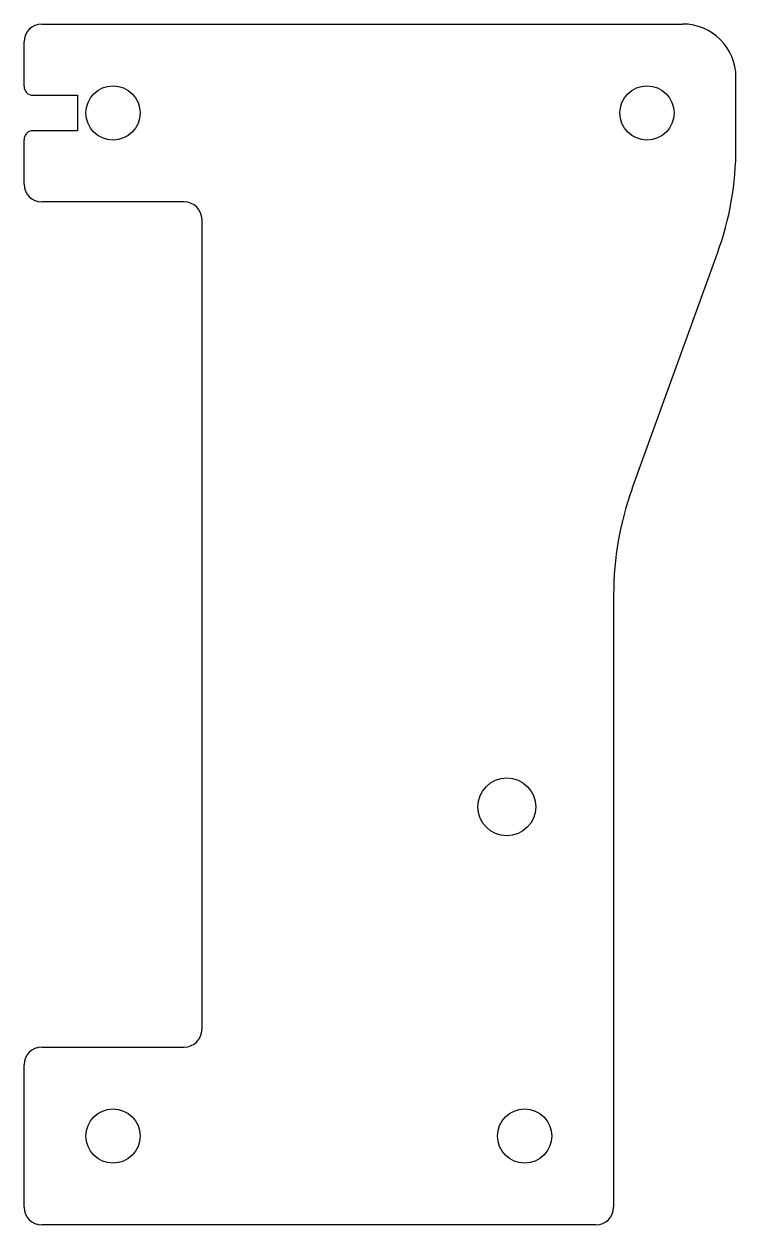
# Model space of a CAD drawing. Header units: millimetres. Extents: x -20 to 60, y -68 to 68.
import ezdxf

# ---------------------------------------------------------------- set-up
doc = ezdxf.new("R2010")
doc.units = ezdxf.units.MM

msp = doc.modelspace()

# ---------------------------------------------------------------- linework, layer by layer
at = {"color": 7, "linetype": 'Continuous', "lineweight": 25}
for p, q in [((-18, 67.5), (54, 67.5)), ((-20, 60.5), (-20, 65.5)), ((60, 53.64), (60, 61.5)), ((-19, 59.5), (-14, 59.5)), ((-14, 59.5), (-14, 55.5)), ((-14, 55.5), (-19, 55.5)), ((-20, 49.5), (-20, 54.5)), ((-2, 47.5), (-18, 47.5)), ((0, -45.5), (0, 45.5)), ((48.34, 15.27), (57.91, 41.73)), ((46.25, 3.36), (46.25, -65.5)), ((-18, -47.5), (-2, -47.5)), ((-20, -65.5), (-20, -49.5)), ((44.25, -67.5), (-18, -67.5))]:
    msp.add_line(p, q, dxfattribs=at)
for centre, radius in [((-10, 57.5), 3.05), ((50, 57.5), 3.05), ((34.25, -20.5), 3.25), ((-10, -57.5), 3.05), ((36.25, -57.5), 3.05)]:
    msp.add_circle(centre, radius, dxfattribs=at)
for centre, radius, start, end in [((-18, 65.5), 2, 90, 180), ((54, 61.5), 6, 0, 90), ((-19, 60.5), 1, 180, 270), ((-19, 54.5), 1, 90, 180), ((25, 53.64), 35, 340.1077, 0), ((-18, 49.5), 2, 180, 270), ((-2, 45.5), 2, 0, 90), ((81.25, 3.36), 35, 160.1077, 180), ((-2, -45.5), 2, 270, 0), ((-18, -49.5), 2, 90, 180), ((-18, -65.5), 2, 180, 270), ((44.25, -65.5), 2, 270, 0)]:
    msp.add_arc(centre, radius, start, end, dxfattribs=at)

doc.saveas('drawing.dxf')
